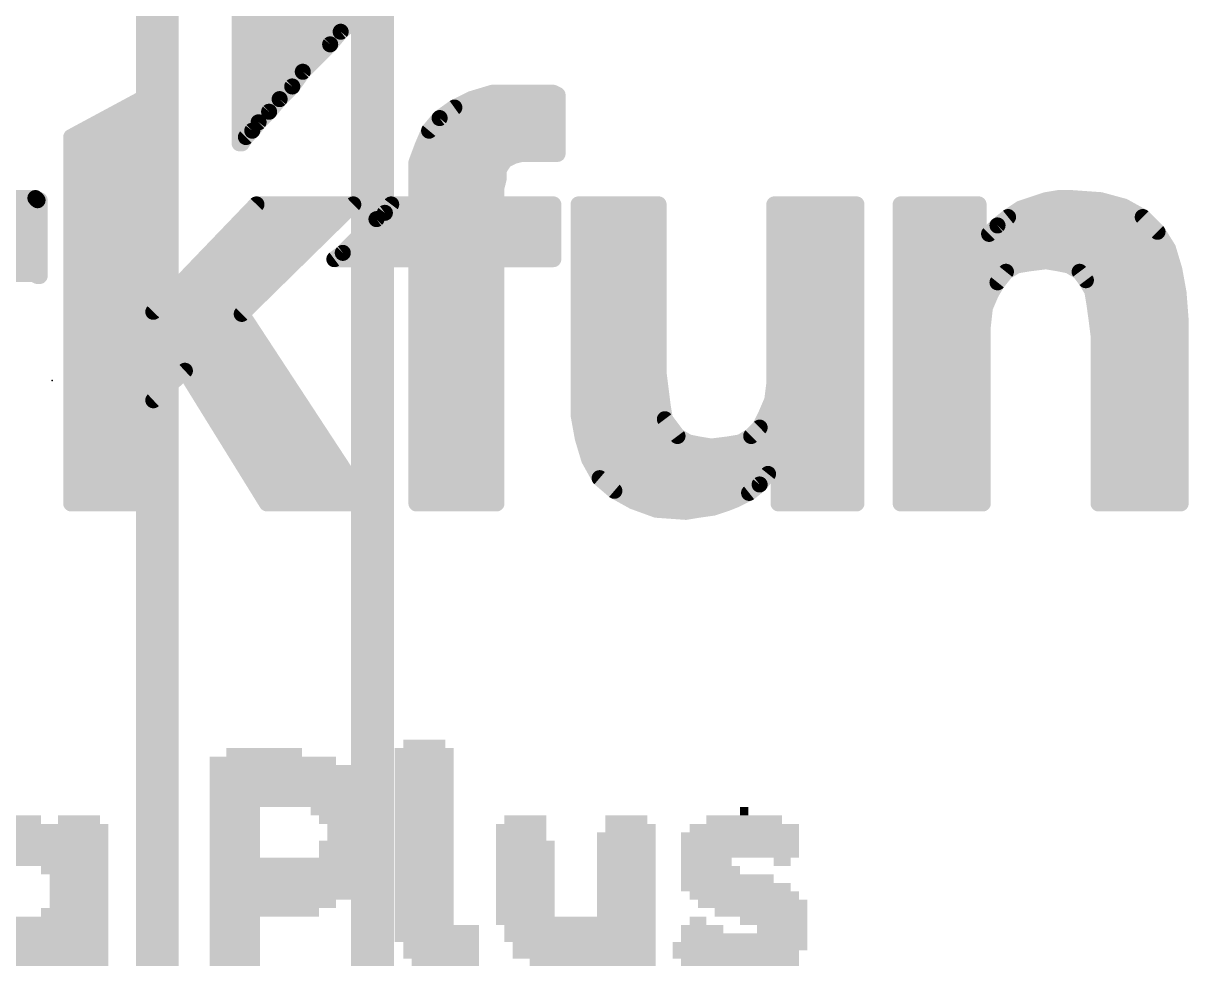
# Model space of a CAD drawing. Extents: x -33 to 53.6, y -13.2 to 65.9.
# Drawn here: x 11.29 to 16.83, y 8.05 to 12.49 of the extents above; entities that cross this region are included whole.
import ezdxf

# ---------------------------------------------------------------- set-up
doc = ezdxf.new("R2010")
doc.units = 0
for name, color, linetype in [('1', 12, 'CONTINUOUS'), ('21', 253, 'CONTINUOUS'), ('23', 53, 'CONTINUOUS')]:
    doc.layers.add(name, color=color, linetype=linetype)

# ---------------------------------------------------------------- blocks, each defined once
blk = doc.blocks.new('RECT')
blk.add_solid([(-0.5, -0.5), (0.5, -0.5), (-0.5, 0.5), (0.5, 0.5)])

msp = doc.modelspace()

# ---------------------------------------------------------------- linework, layer by layer
at = {"layer": '1', "const_width": 0.2032}
for points in [[(12.952, 16.015), (12.952, 5.102)], [(11.93, 5.08), (11.93, 15.993)]]:
    msp.add_lwpolyline(points, dxfattribs=at)
at = {"layer": '21', "const_width": 0.0762}
for points in [[(12.321, 13.201), (12.321, 11.921)], [(12.801, 12.451), (12.901, 12.531)], [(12.321, 12.4968), (12.8582, 12.4968)], [(12.321, 12.4206), (12.7757, 12.4206)], [(12.751, 12.391), (12.801, 12.451)], [(12.621, 12.261), (12.751, 12.391)], [(12.321, 12.3444), (12.7044, 12.3444)], [(12.321, 12.2682), (12.6282, 12.2682)], [(12.571, 12.191), (12.621, 12.261)], [(11.521, 11.951), (11.911, 12.161)], [(11.911, 12.161), (11.911, 11.121)], [(12.321, 12.192), (12.5717, 12.192)], [(12.511, 12.131), (12.571, 12.191)], [(13.421, 12.131), (13.521, 12.161)], [(13.521, 12.161), (13.811, 12.161)], [(13.811, 12.161), (13.831, 12.151)], [(13.831, 12.151), (13.831, 11.871)], [(11.8271, 12.1158), (11.911, 12.1158)], [(12.321, 12.1158), (12.4983, 12.1158)], [(12.461, 12.071), (12.511, 12.131)], [(13.271, 12.041), (13.341, 12.091)], [(13.341, 12.091), (13.421, 12.131)], [(13.3906, 12.1158), (13.831, 12.1158)], [(11.6855, 12.0396), (11.911, 12.0396)], [(12.321, 12.0396), (12.4296, 12.0396)], [(12.411, 12.021), (12.461, 12.071)], [(13.221, 11.981), (13.271, 12.041)], [(13.2698, 12.0396), (13.831, 12.0396)], [(12.351, 11.951), (12.381, 11.981)], [(12.381, 11.981), (12.411, 12.021)], [(13.191, 11.911), (13.221, 11.981)], [(11.521, 10.211), (11.521, 11.951)], [(11.544, 11.9634), (11.911, 11.9634)], [(12.321, 11.9634), (12.3634, 11.9634)], [(12.321, 11.921), (12.331, 11.921)], [(12.331, 11.921), (12.351, 11.951)], [(13.2135, 11.9634), (13.831, 11.9634)], [(11.521, 11.8872), (11.911, 11.8872)], [(13.161, 11.831), (13.191, 11.911)], [(13.1821, 11.8872), (13.831, 11.8872)], [(13.661, 11.871), (13.621, 11.861)], [(13.831, 11.871), (13.661, 11.871)], [(11.521, 11.811), (11.911, 11.811)], [(13.161, 11.631), (13.161, 11.831)], [(13.161, 11.811), (13.561, 11.811)], [(13.561, 11.811), (13.551, 11.791)], [(13.581, 11.841), (13.561, 11.811)], [(13.621, 11.861), (13.581, 11.841)], [(13.551, 11.791), (13.551, 11.751)], [(11.521, 11.7348), (11.911, 11.7348)], [(13.161, 11.7348), (13.547, 11.7348)], [(13.551, 11.751), (13.541, 11.711)], [(13.541, 11.711), (13.541, 11.631)], [(11.2026, 11.6586), (11.3534, 11.6586)], [(11.211, 11.661), (11.351, 11.661)], [(11.351, 11.661), (11.361, 11.651)], [(11.361, 11.651), (11.371, 11.651)], [(11.371, 11.651), (11.371, 11.291)], [(11.521, 11.6586), (11.911, 11.6586)], [(13.161, 11.6586), (13.541, 11.6586)], [(16.031, 11.611), (16.151, 11.651)], [(16.151, 11.651), (16.211, 11.661)], [(16.1966, 11.6586), (16.3046, 11.6586)], [(16.211, 11.661), (16.271, 11.661)], [(16.271, 11.661), (16.411, 11.651)], [(16.411, 11.651), (16.521, 11.621)], [(11.911, 11.121), (12.401, 11.631)], [(12.861, 11.631), (12.331, 11.111)], [(12.401, 11.631), (12.861, 11.631)], [(12.971, 11.561), (13.011, 11.591)], [(13.011, 11.591), (13.041, 11.631)], [(13.041, 11.631), (13.161, 11.631)], [(13.541, 11.631), (13.811, 11.631)], [(13.811, 11.631), (13.811, 11.371)], [(13.931, 10.631), (13.931, 11.631)], [(13.931, 11.631), (14.311, 11.631)], [(14.311, 11.631), (14.311, 10.831)], [(14.861, 10.781), (14.861, 11.631)], [(14.861, 11.631), (15.251, 11.631)], [(15.251, 11.631), (15.251, 10.211)], [(15.461, 11.631), (15.831, 11.631)], [(15.461, 10.211), (15.461, 11.631)], [(15.831, 11.631), (15.831, 11.431)], [(15.971, 11.571), (16.031, 11.611)], [(16.521, 11.621), (16.611, 11.571)], [(11.0135, 11.5824), (11.371, 11.5824)], [(11.521, 11.5824), (11.911, 11.5824)], [(12.3543, 11.5824), (12.8115, 11.5824)], [(12.811, 11.401), (12.971, 11.561)], [(12.9995, 11.5824), (13.811, 11.5824)], [(13.931, 11.5824), (14.311, 11.5824)], [(14.861, 11.5824), (15.251, 11.5824)], [(15.461, 11.5824), (15.831, 11.5824)], [(15.921, 11.531), (15.971, 11.571)], [(15.9881, 11.5824), (16.5905, 11.5824)], [(16.611, 11.571), (16.681, 11.501)], [(10.932, 11.5062), (11.371, 11.5062)], [(11.521, 11.5062), (11.911, 11.5062)], [(12.2811, 11.5062), (12.7338, 11.5062)], [(12.9162, 11.5062), (13.811, 11.5062)], [(13.931, 11.5062), (14.311, 11.5062)], [(14.861, 11.5062), (15.251, 11.5062)], [(15.461, 11.5062), (15.831, 11.5062)], [(15.841, 11.431), (15.881, 11.491)], [(15.881, 11.491), (15.921, 11.531)], [(15.8962, 11.5062), (16.6758, 11.5062)], [(16.681, 11.501), (16.731, 11.421)], [(10.8704, 11.43), (11.371, 11.43)], [(11.521, 11.43), (11.911, 11.43)], [(12.2079, 11.43), (12.6561, 11.43)], [(12.84, 11.43), (13.811, 11.43)], [(13.931, 11.43), (14.311, 11.43)], [(14.861, 11.43), (15.251, 11.43)], [(15.461, 11.43), (16.7254, 11.43)], [(15.831, 11.431), (15.841, 11.431)], [(16.731, 11.421), (16.761, 11.321)], [(12.771, 11.371), (12.811, 11.401)], [(13.161, 11.371), (12.771, 11.371)], [(13.161, 10.211), (13.161, 11.371)], [(13.811, 11.371), (13.541, 11.371)], [(13.541, 11.371), (13.541, 10.211)], [(10.461, 11.3538), (11.371, 11.3538)], [(11.521, 11.3538), (11.911, 11.3538)], [(12.1347, 11.3538), (12.5785, 11.3538)], [(13.161, 11.3538), (13.541, 11.3538)], [(13.931, 11.3538), (14.311, 11.3538)], [(14.861, 11.3538), (15.251, 11.3538)], [(15.461, 11.3538), (16.0934, 11.3538)], [(15.961, 11.311), (15.921, 11.261)], [(16.011, 11.341), (15.961, 11.311)], [(16.071, 11.351), (16.011, 11.341)], [(16.151, 11.361), (16.071, 11.351)], [(16.211, 11.351), (16.151, 11.361)], [(16.1942, 11.3538), (16.7512, 11.3538)], [(16.261, 11.341), (16.211, 11.351)], [(16.311, 11.311), (16.261, 11.341)], [(16.341, 11.271), (16.311, 11.311)], [(16.761, 11.321), (16.781, 11.211)], [(11.341, 11.301), (11.231, 11.301)], [(11.361, 11.291), (11.341, 11.301)], [(11.371, 11.291), (11.361, 11.291)], [(11.521, 11.2776), (11.911, 11.2776)], [(12.0615, 11.2776), (12.5008, 11.2776)], [(13.161, 11.2776), (13.541, 11.2776)], [(13.931, 11.2776), (14.311, 11.2776)], [(14.861, 11.2776), (15.251, 11.2776)], [(15.461, 11.2776), (15.9343, 11.2776)], [(15.921, 11.261), (15.891, 11.211)], [(16.3361, 11.2776), (16.7689, 11.2776)], [(16.371, 11.221), (16.341, 11.271)], [(11.521, 11.2014), (11.911, 11.2014)], [(11.9882, 11.2014), (12.4231, 11.2014)], [(13.161, 11.2014), (13.541, 11.2014)], [(13.931, 11.2014), (14.311, 11.2014)], [(14.861, 11.2014), (15.251, 11.2014)], [(15.461, 11.2014), (15.8869, 11.2014)], [(15.891, 11.211), (15.861, 11.141)], [(16.381, 11.161), (16.371, 11.221)], [(16.3743, 11.2014), (16.7817, 11.2014)], [(16.781, 11.211), (16.791, 11.081)], [(16.391, 11.091), (16.381, 11.161)], [(11.521, 11.1252), (11.911, 11.1252)], [(11.915, 11.1252), (12.3455, 11.1252)], [(12.331, 11.111), (12.921, 10.211)], [(13.161, 11.1252), (13.541, 11.1252)], [(13.931, 11.1252), (14.311, 11.1252)], [(14.861, 11.1252), (15.251, 11.1252)], [(15.461, 11.1252), (15.8592, 11.1252)], [(15.861, 11.141), (15.851, 11.051)], [(16.3861, 11.1252), (16.7876, 11.1252)], [(16.401, 11.011), (16.391, 11.091)], [(11.521, 11.049), (12.3716, 11.049)], [(13.161, 11.049), (13.541, 11.049)], [(13.931, 11.049), (14.311, 11.049)], [(14.861, 11.049), (15.251, 11.049)], [(15.461, 11.049), (15.851, 11.049)], [(15.851, 11.051), (15.851, 10.211)], [(16.3963, 11.049), (16.791, 11.049)], [(16.791, 11.081), (16.791, 10.211)], [(16.401, 10.211), (16.401, 11.011)], [(11.521, 10.9728), (12.4216, 10.9728)], [(13.161, 10.9728), (13.541, 10.9728)], [(13.931, 10.9728), (14.311, 10.9728)], [(14.861, 10.9728), (15.251, 10.9728)], [(15.461, 10.9728), (15.851, 10.9728)], [(16.401, 10.9728), (16.791, 10.9728)], [(11.521, 10.8966), (12.4716, 10.8966)], [(13.161, 10.8966), (13.541, 10.8966)], [(13.931, 10.8966), (14.311, 10.8966)], [(14.861, 10.8966), (15.251, 10.8966)], [(15.461, 10.8966), (15.851, 10.8966)], [(16.401, 10.8966), (16.791, 10.8966)], [(11.521, 10.8204), (12.0389, 10.8204)], [(12.061, 10.841), (11.911, 10.701)], [(12.451, 10.211), (12.061, 10.841)], [(12.0738, 10.8204), (12.5215, 10.8204)], [(13.161, 10.8204), (13.541, 10.8204)], [(13.931, 10.8204), (14.3123, 10.8204)], [(14.311, 10.831), (14.331, 10.671)], [(14.861, 10.8204), (15.251, 10.8204)], [(15.461, 10.8204), (15.851, 10.8204)], [(16.401, 10.8204), (16.791, 10.8204)], [(14.851, 10.701), (14.861, 10.781)], [(11.521, 10.7442), (11.9573, 10.7442)], [(12.1209, 10.7442), (12.5715, 10.7442)], [(13.161, 10.7442), (13.541, 10.7442)], [(13.931, 10.7442), (14.3219, 10.7442)], [(14.8564, 10.7442), (15.251, 10.7442)], [(15.461, 10.7442), (15.851, 10.7442)], [(16.401, 10.7442), (16.791, 10.7442)], [(11.521, 10.668), (11.911, 10.668)], [(11.911, 10.701), (11.911, 10.211)], [(12.1681, 10.668), (12.6214, 10.668)], [(13.161, 10.668), (13.541, 10.668)], [(13.931, 10.668), (14.3315, 10.668)], [(14.331, 10.671), (14.341, 10.611)], [(14.821, 10.631), (14.851, 10.701)], [(14.8369, 10.668), (15.251, 10.668)], [(15.461, 10.668), (15.851, 10.668)], [(16.401, 10.668), (16.791, 10.668)], [(11.521, 10.5918), (11.911, 10.5918)], [(12.2153, 10.5918), (12.6714, 10.5918)], [(13.161, 10.5918), (13.541, 10.5918)], [(13.951, 10.521), (13.931, 10.631)], [(13.9381, 10.5918), (14.3554, 10.5918)], [(14.341, 10.611), (14.401, 10.531)], [(14.791, 10.571), (14.821, 10.631)], [(14.8014, 10.5918), (15.251, 10.5918)], [(15.461, 10.5918), (15.851, 10.5918)], [(16.401, 10.5918), (16.791, 10.5918)], [(14.751, 10.531), (14.791, 10.571)], [(11.521, 10.5156), (11.911, 10.5156)], [(12.2624, 10.5156), (12.7213, 10.5156)], [(13.161, 10.5156), (13.541, 10.5156)], [(13.981, 10.421), (13.951, 10.521)], [(13.9526, 10.5156), (14.4267, 10.5156)], [(14.401, 10.531), (14.451, 10.501)], [(14.451, 10.501), (14.501, 10.491)], [(14.501, 10.491), (14.561, 10.481)], [(14.561, 10.481), (14.641, 10.491)], [(14.641, 10.491), (14.701, 10.501)], [(14.701, 10.501), (14.751, 10.531)], [(14.7253, 10.5156), (15.251, 10.5156)], [(15.461, 10.5156), (15.851, 10.5156)], [(16.401, 10.5156), (16.791, 10.5156)], [(11.521, 10.4394), (11.911, 10.4394)], [(12.3096, 10.4394), (12.7713, 10.4394)], [(13.161, 10.4394), (13.541, 10.4394)], [(13.9755, 10.4394), (15.251, 10.4394)], [(15.461, 10.4394), (15.851, 10.4394)], [(16.401, 10.4394), (16.791, 10.4394)], [(14.031, 10.331), (13.981, 10.421)], [(14.871, 10.411), (14.831, 10.351)], [(14.881, 10.411), (14.871, 10.411)], [(14.881, 10.211), (14.881, 10.411)], [(11.521, 10.3632), (11.911, 10.3632)], [(12.3568, 10.3632), (12.8212, 10.3632)], [(13.161, 10.3632), (13.541, 10.3632)], [(14.0131, 10.3632), (14.8391, 10.3632)], [(14.101, 10.271), (14.031, 10.331)], [(14.831, 10.351), (14.791, 10.301)], [(14.881, 10.3632), (15.251, 10.3632)], [(15.461, 10.3632), (15.851, 10.3632)], [(16.401, 10.3632), (16.791, 10.3632)], [(11.521, 10.287), (11.911, 10.287)], [(12.404, 10.287), (12.8712, 10.287)], [(13.161, 10.287), (13.541, 10.287)], [(14.0823, 10.287), (14.7735, 10.287)], [(14.191, 10.221), (14.101, 10.271)], [(14.741, 10.261), (14.681, 10.231)], [(14.791, 10.301), (14.741, 10.261)], [(14.881, 10.287), (15.251, 10.287)], [(15.461, 10.287), (15.851, 10.287)], [(16.401, 10.287), (16.791, 10.287)], [(11.911, 10.211), (11.521, 10.211)], [(12.921, 10.211), (12.451, 10.211)], [(13.541, 10.211), (13.161, 10.211)], [(14.301, 10.181), (14.191, 10.221)], [(14.2191, 10.2108), (14.6304, 10.2108)], [(14.631, 10.211), (14.571, 10.191)], [(14.681, 10.231), (14.631, 10.211)], [(15.251, 10.211), (14.881, 10.211)], [(15.851, 10.211), (15.461, 10.211)], [(16.791, 10.211), (16.401, 10.211)], [(14.441, 10.171), (14.301, 10.181)], [(14.501, 10.181), (14.441, 10.171)], [(14.571, 10.191), (14.501, 10.181)]]:
    msp.add_lwpolyline(points, dxfattribs=at)
at = {"layer": '21', "const_width": 0.0381}
for points in [[(12.321, 12.5159, 1), (12.321, 12.4778)], [(12.8582, 12.4778, 1), (12.8582, 12.5159)], [(12.321, 12.4397, 1), (12.321, 12.4016)], [(12.7757, 12.4016, 1), (12.7757, 12.4397)], [(12.7891, 12.4659, 1), (12.8129, 12.4361)], [(12.8156, 12.4388, 1), (12.7864, 12.4632)], [(12.7364, 12.4032, 1), (12.7656, 12.3788)], [(12.7645, 12.3775, 1), (12.7375, 12.4045)], [(12.321, 12.3635, 1), (12.321, 12.3254)], [(12.7044, 12.3254, 1), (12.7044, 12.3635)], [(12.321, 12.2873, 1), (12.321, 12.2492)], [(12.6075, 12.2745, 1), (12.6345, 12.2475)], [(12.6365, 12.2499, 1), (12.6055, 12.2721)], [(12.6282, 12.2492, 1), (12.6282, 12.2873)], [(11.9301, 12.161, 1), (11.892, 12.161)], [(11.92, 12.1442, 1), (11.902, 12.1778)], [(12.321, 12.2111, 1), (12.321, 12.173)], [(12.5555, 12.2021, 1), (12.5865, 12.1799)], [(12.5845, 12.1775, 1), (12.5575, 12.2045)], [(12.5717, 12.173, 1), (12.5717, 12.2111)], [(13.521, 12.1801, 1), (13.521, 12.142)], [(13.5265, 12.1428, 1), (13.5155, 12.1792)], [(13.8195, 12.178, 1), (13.8025, 12.144)], [(13.811, 12.142, 1), (13.811, 12.1801)], [(13.8501, 12.151, 1), (13.812, 12.151)], [(13.8225, 12.134, 1), (13.8395, 12.168)], [(11.8271, 12.1349, 1), (11.8271, 12.0968)], [(11.911, 12.0968, 1), (11.911, 12.1349)], [(12.321, 12.1349, 1), (12.321, 12.0968)], [(12.4975, 12.1445, 1), (12.5245, 12.1175)], [(12.5256, 12.1188, 1), (12.4964, 12.1432)], [(12.4983, 12.0968, 1), (12.4983, 12.1349)], [(13.3325, 12.108, 1), (13.3495, 12.074)], [(13.3521, 12.0755, 1), (13.3299, 12.1065)], [(13.3906, 12.1349, 1), (13.3906, 12.0968)], [(13.4155, 12.1492, 1), (13.4265, 12.1128)], [(13.4295, 12.114, 1), (13.4125, 12.148)], [(13.831, 12.0968, 1), (13.831, 12.1349)], [(11.6855, 12.0587, 1), (11.6855, 12.0206)], [(11.911, 12.0206, 1), (11.911, 12.0587)], [(12.321, 12.0587, 1), (12.321, 12.0206)], [(12.4296, 12.0206, 1), (12.4296, 12.0587)], [(12.4464, 12.0832, 1), (12.4756, 12.0588)], [(12.4745, 12.0575, 1), (12.4475, 12.0845)], [(13.2698, 12.0587, 1), (13.2698, 12.0206)], [(13.2599, 12.0565, 1), (13.2821, 12.0255)], [(13.2856, 12.0288, 1), (13.2564, 12.0532)], [(13.831, 12.0206, 1), (13.831, 12.0587)], [(12.3945, 11.9675, 1), (12.3675, 11.9945)], [(12.3975, 12.0345, 1), (12.4245, 12.0075)], [(12.4262, 12.0096, 1), (12.3958, 12.0324)], [(13.2385, 11.9735, 1), (13.2035, 11.9885)], [(11.512, 11.9678, 1), (11.53, 11.9342)], [(11.5401, 11.951, 1), (11.502, 11.951)], [(11.544, 11.9825, 1), (11.544, 11.9444)], [(11.911, 11.9444, 1), (11.911, 11.9825)], [(12.321, 11.9825, 1), (12.321, 11.9444)], [(12.321, 11.9401, 1), (12.321, 11.902)], [(12.331, 11.902, 1), (12.331, 11.9401)], [(12.3375, 11.9645, 1), (12.3645, 11.9375)], [(12.3669, 11.9404, 1), (12.3351, 11.9616)], [(12.3658, 11.9924, 1), (12.3962, 11.9696)], [(12.3634, 11.9444, 1), (12.3634, 11.9825)], [(13.2135, 11.9825, 1), (13.2135, 11.9444)], [(13.2064, 11.9932, 1), (13.2356, 11.9688)], [(13.831, 11.9444, 1), (13.831, 11.9825)], [(11.521, 11.9063, 1), (11.521, 11.8681)], [(11.911, 11.8681, 1), (11.911, 11.9063)], [(12.3019, 11.921, 1), (12.34, 11.921)], [(12.3151, 11.9316, 1), (12.3469, 11.9104)], [(13.1821, 11.9063, 1), (13.1821, 11.8681)], [(13.1735, 11.9185, 1), (13.2085, 11.9035)], [(13.2088, 11.9043, 1), (13.1732, 11.9177)], [(13.661, 11.8901, 1), (13.661, 11.852)], [(13.6656, 11.8525, 1), (13.6564, 11.8895)], [(13.831, 11.8681, 1), (13.831, 11.9063)], [(13.831, 11.852, 1), (13.831, 11.8901)], [(11.521, 11.83, 1), (11.521, 11.7919)], [(11.911, 11.7919, 1), (11.911, 11.83)], [(13.1801, 11.831, 1), (13.142, 11.831)], [(13.1432, 11.8377, 1), (13.1788, 11.8243)], [(13.161, 11.83, 1), (13.161, 11.7919)], [(13.578, 11.8025, 1), (13.544, 11.8195)], [(13.561, 11.7919, 1), (13.561, 11.83)], [(13.5725, 11.858, 1), (13.5895, 11.824)], [(13.5969, 11.8304, 1), (13.5651, 11.8516)], [(13.6164, 11.8795, 1), (13.6256, 11.8425)], [(13.6295, 11.844, 1), (13.6125, 11.878)], [(13.812, 11.871, 1), (13.8501, 11.871)], [(13.534, 11.7995, 1), (13.568, 11.7825)], [(13.5701, 11.791, 1), (13.532, 11.791)], [(13.5451, 11.8216, 1), (13.5769, 11.8004)], [(11.521, 11.7538, 1), (11.521, 11.7157)], [(11.911, 11.7157, 1), (11.911, 11.7538)], [(13.161, 11.7538, 1), (13.161, 11.7157)], [(13.5601, 11.711, 1), (13.522, 11.711)], [(13.532, 11.751, 1), (13.5701, 11.751)], [(13.5695, 11.7464, 1), (13.5325, 11.7556)], [(13.547, 11.7157, 1), (13.547, 11.7538)], [(11.3645, 11.6745, 1), (11.3375, 11.6475)], [(11.361, 11.67, 1), (11.361, 11.6319)], [(11.3475, 11.6375, 1), (11.3745, 11.6645)], [(11.351, 11.642, 1), (11.351, 11.6801)], [(11.3901, 11.651, 1), (11.352, 11.651)], [(11.3534, 11.6395, 1), (11.3534, 11.6776)], [(11.371, 11.6319, 1), (11.371, 11.67)], [(11.521, 11.6776, 1), (11.521, 11.6395)], [(11.911, 11.6395, 1), (11.911, 11.6776)], [(13.161, 11.6776, 1), (13.161, 11.6395)], [(13.5225, 11.7156, 1), (13.5595, 11.7064)], [(13.541, 11.6395, 1), (13.541, 11.6776)], [(16.1479, 11.6698, 1), (16.1541, 11.6322)], [(16.157, 11.6329, 1), (16.145, 11.6691)], [(16.1966, 11.6776, 1), (16.1966, 11.6395)], [(16.211, 11.6801, 1), (16.211, 11.642)], [(16.2141, 11.6422, 1), (16.2079, 11.6798)], [(16.2724, 11.68, 1), (16.2696, 11.642)], [(16.271, 11.642, 1), (16.271, 11.6801)], [(16.3046, 11.6395, 1), (16.3046, 11.6776)], [(16.416, 11.6694, 1), (16.406, 11.6326)], [(16.4096, 11.632, 1), (16.4124, 11.67)], [(12.401, 11.6501, 1), (12.401, 11.612)], [(12.4147, 11.6178, 1), (12.3873, 11.6442)], [(12.8743, 11.6174, 1), (12.8477, 11.6446)], [(12.861, 11.612, 1), (12.861, 11.6501)], [(13.0224, 11.5758, 1), (12.9996, 11.6062)], [(13.041, 11.6501, 1), (13.041, 11.612)], [(13.0562, 11.6196, 1), (13.0258, 11.6424)], [(13.142, 11.631, 1), (13.1801, 11.631)], [(13.161, 11.612, 1), (13.161, 11.6501)], [(13.541, 11.6501, 1), (13.541, 11.612)], [(13.522, 11.631, 1), (13.5601, 11.631)], [(13.83, 11.631, 1), (13.7919, 11.631)], [(13.811, 11.612, 1), (13.811, 11.6501)], [(13.931, 11.6501, 1), (13.931, 11.612)], [(13.9501, 11.631, 1), (13.912, 11.631)], [(14.33, 11.631, 1), (14.2919, 11.631)], [(14.311, 11.612, 1), (14.311, 11.6501)], [(14.861, 11.6501, 1), (14.861, 11.612)], [(14.8801, 11.631, 1), (14.842, 11.631)], [(15.2701, 11.631, 1), (15.232, 11.631)], [(15.251, 11.612, 1), (15.251, 11.6501)], [(15.461, 11.6501, 1), (15.461, 11.612)], [(15.4801, 11.631, 1), (15.442, 11.631)], [(15.8501, 11.631, 1), (15.812, 11.631)], [(15.831, 11.612, 1), (15.831, 11.6501)], [(16.025, 11.6291, 1), (16.037, 11.5929)], [(16.0416, 11.5951, 1), (16.0204, 11.6269)], [(16.5303, 11.6377, 1), (16.5117, 11.6043)], [(16.516, 11.6026, 1), (16.526, 11.6394)], [(11.371, 11.5633, 1), (11.371, 11.6014)], [(11.521, 11.6014, 1), (11.521, 11.5633)], [(11.911, 11.5633, 1), (11.911, 11.6014)], [(12.3543, 11.6014, 1), (12.3543, 11.5633)], [(12.8115, 11.5633, 1), (12.8115, 11.6014)], [(12.9596, 11.5762, 1), (12.9824, 11.5458)], [(12.9845, 11.5475, 1), (12.9575, 11.5745)], [(12.9995, 11.6014, 1), (12.9995, 11.5633)], [(12.9958, 11.6024, 1), (13.0262, 11.5796)], [(13.811, 11.5633, 1), (13.811, 11.6014)], [(13.931, 11.6014, 1), (13.931, 11.5633)], [(14.311, 11.5633, 1), (14.311, 11.6014)], [(14.861, 11.6014, 1), (14.861, 11.5633)], [(15.251, 11.5633, 1), (15.251, 11.6014)], [(15.461, 11.6014, 1), (15.461, 11.5633)], [(15.831, 11.5633, 1), (15.831, 11.6014)], [(15.9604, 11.5869, 1), (15.9816, 11.5551)], [(15.9829, 11.5561, 1), (15.9591, 11.5859)], [(15.9881, 11.6014, 1), (15.9881, 11.5633)], [(16.5905, 11.5633, 1), (16.5905, 11.6014)], [(16.6245, 11.5845, 1), (16.5975, 11.5575)], [(16.6017, 11.5543, 1), (16.6203, 11.5877)], [(11.371, 11.4871, 1), (11.371, 11.5252)], [(11.521, 11.5252, 1), (11.521, 11.4871)], [(11.911, 11.4871, 1), (11.911, 11.5252)], [(12.2811, 11.5252, 1), (12.2811, 11.4871)], [(12.7338, 11.4871, 1), (12.7338, 11.5252)], [(12.9162, 11.5252, 1), (12.9162, 11.4871)], [(13.811, 11.4871, 1), (13.811, 11.5252)], [(13.931, 11.5252, 1), (13.931, 11.4871)], [(14.311, 11.4871, 1), (14.311, 11.5252)], [(14.861, 11.5252, 1), (14.861, 11.4871)], [(15.251, 11.4871, 1), (15.251, 11.5252)], [(15.461, 11.5252, 1), (15.461, 11.4871)], [(15.831, 11.4871, 1), (15.831, 11.5252)], [(15.8675, 11.5045, 1), (15.8945, 11.4775)], [(15.8969, 11.4804, 1), (15.8651, 11.5016)], [(15.8962, 11.5252, 1), (15.8962, 11.4871)], [(15.9091, 11.5459, 1), (15.9329, 11.5161)], [(15.9345, 11.5175, 1), (15.9075, 11.5445)], [(16.6972, 11.5111, 1), (16.6648, 11.4909)], [(16.6675, 11.4875, 1), (16.6945, 11.5145)], [(16.6758, 11.4871, 1), (16.6758, 11.5252)], [(11.371, 11.4109, 1), (11.371, 11.449)], [(11.521, 11.449, 1), (11.521, 11.4109)], [(11.911, 11.4109, 1), (11.911, 11.449)], [(12.2079, 11.449, 1), (12.2079, 11.4109)], [(12.6561, 11.4109, 1), (12.6561, 11.449)], [(12.84, 11.449, 1), (12.84, 11.4109)], [(13.811, 11.4109, 1), (13.811, 11.449)], [(13.931, 11.449, 1), (13.931, 11.4109)], [(14.311, 11.4109, 1), (14.311, 11.449)], [(14.861, 11.449, 1), (14.861, 11.4109)], [(15.251, 11.4109, 1), (15.251, 11.449)], [(15.461, 11.449, 1), (15.461, 11.4109)], [(15.831, 11.4501, 1), (15.831, 11.412)], [(15.8251, 11.4416, 1), (15.8569, 11.4204)], [(15.841, 11.412, 1), (15.841, 11.4501)], [(16.7492, 11.4265, 1), (16.7128, 11.4155)], [(16.7254, 11.4109, 1), (16.7254, 11.449)], [(12.771, 11.3901, 1), (12.771, 11.352)], [(12.7596, 11.3862, 1), (12.7824, 11.3558)], [(12.7975, 11.4145, 1), (12.8245, 11.3875)], [(12.8224, 11.3858, 1), (12.7996, 11.4162)], [(13.1801, 11.371, 1), (13.142, 11.371)], [(13.161, 11.352, 1), (13.161, 11.3901)], [(13.541, 11.3901, 1), (13.541, 11.352)], [(13.5601, 11.371, 1), (13.522, 11.371)], [(13.811, 11.352, 1), (13.811, 11.3901)], [(15.812, 11.431, 1), (15.8501, 11.431)], [(16.7148, 11.4109, 1), (16.7472, 11.4311)], [(11.371, 11.3347, 1), (11.371, 11.3728)], [(11.521, 11.3728, 1), (11.521, 11.3347)], [(11.911, 11.3347, 1), (11.911, 11.3728)], [(12.1347, 11.3728, 1), (12.1347, 11.3347)], [(12.5785, 11.3347, 1), (12.5785, 11.3728)], [(13.161, 11.3728, 1), (13.161, 11.3347)], [(13.541, 11.3347, 1), (13.541, 11.3728)], [(13.7919, 11.371, 1), (13.83, 11.371)], [(13.931, 11.3728, 1), (13.931, 11.3347)], [(14.311, 11.3347, 1), (14.311, 11.3728)], [(14.861, 11.3728, 1), (14.861, 11.3347)], [(15.251, 11.3347, 1), (15.251, 11.3728)], [(15.461, 11.3728, 1), (15.461, 11.3347)], [(15.9759, 11.2991, 1), (15.9461, 11.3229)], [(16.0079, 11.3598, 1), (16.0141, 11.3222)], [(16.0208, 11.3247, 1), (16.0012, 11.3573)], [(16.0686, 11.3699, 1), (16.0734, 11.3321)], [(16.0741, 11.3322, 1), (16.0679, 11.3698)], [(16.0934, 11.3347, 1), (16.0934, 11.3728)], [(16.1541, 11.3798, 1), (16.1479, 11.3422)], [(16.1534, 11.3421, 1), (16.1486, 11.3799)], [(16.1942, 11.3728, 1), (16.1942, 11.3347)], [(16.2147, 11.3697, 1), (16.2073, 11.3323)], [(16.2079, 11.3322, 1), (16.2141, 11.3698)], [(16.2708, 11.3573, 1), (16.2512, 11.3247)], [(16.2573, 11.3223, 1), (16.2647, 11.3597)], [(16.3262, 11.3224, 1), (16.2958, 11.2996)], [(16.7797, 11.3244, 1), (16.7423, 11.3176)], [(16.7512, 11.3347, 1), (16.7512, 11.3728)], [(11.3495, 11.318, 1), (11.3325, 11.284)], [(11.341, 11.282, 1), (11.341, 11.3201)], [(11.361, 11.3101, 1), (11.361, 11.272)], [(11.352, 11.291, 1), (11.3901, 11.291)], [(11.3525, 11.274, 1), (11.3695, 11.308)], [(11.371, 11.272, 1), (11.371, 11.3101)], [(11.521, 11.2967, 1), (11.521, 11.2586)], [(11.911, 11.2586, 1), (11.911, 11.2967)], [(12.0615, 11.2967, 1), (12.0615, 11.2586)], [(12.5008, 11.2586, 1), (12.5008, 11.2967)], [(13.161, 11.2967, 1), (13.161, 11.2586)], [(13.541, 11.2586, 1), (13.541, 11.2967)], [(13.931, 11.2967, 1), (13.931, 11.2586)], [(14.311, 11.2586, 1), (14.311, 11.2967)], [(14.861, 11.2967, 1), (14.861, 11.2586)], [(15.251, 11.2586, 1), (15.251, 11.2967)], [(15.461, 11.2967, 1), (15.461, 11.2586)], [(15.9373, 11.2512, 1), (15.9047, 11.2708)], [(15.9343, 11.2586, 1), (15.9343, 11.2967)], [(15.9512, 11.3273, 1), (15.9708, 11.2947)], [(16.3012, 11.2947, 1), (16.3208, 11.3273)], [(16.3361, 11.2967, 1), (16.3361, 11.2586)], [(16.3573, 11.2808, 1), (16.3247, 11.2612)], [(16.3258, 11.2596, 1), (16.3562, 11.2824)], [(16.7428, 11.3155, 1), (16.7792, 11.3265)], [(16.7689, 11.2586, 1), (16.7689, 11.2967)], [(11.521, 11.2205, 1), (11.521, 11.1824)], [(11.911, 11.1824, 1), (11.911, 11.2205)], [(11.9882, 11.2205, 1), (11.9882, 11.1824)], [(12.4231, 11.1824, 1), (12.4231, 11.2205)], [(13.161, 11.2205, 1), (13.161, 11.1824)], [(13.541, 11.1824, 1), (13.541, 11.2205)], [(13.931, 11.2205, 1), (13.931, 11.1824)], [(14.311, 11.1824, 1), (14.311, 11.2205)], [(14.861, 11.2205, 1), (14.861, 11.1824)], [(15.251, 11.1824, 1), (15.251, 11.2205)], [(15.461, 11.2205, 1), (15.461, 11.1824)], [(15.8747, 11.2208, 1), (15.9073, 11.2012)], [(15.9085, 11.2035, 1), (15.8735, 11.2185)], [(15.8869, 11.1824, 1), (15.8869, 11.2205)], [(15.9061, 11.2729, 1), (15.9359, 11.2491)], [(16.3898, 11.2241, 1), (16.3522, 11.2179)], [(16.3547, 11.2112, 1), (16.3873, 11.2308)], [(16.3743, 11.2205, 1), (16.3743, 11.1824)], [(16.8, 11.2125, 1), (16.762, 11.2095)], [(16.7817, 11.1824, 1), (16.7817, 11.2205)], [(16.3999, 11.1637, 1), (16.3621, 11.1583)], [(16.3622, 11.1579, 1), (16.3998, 11.1641)], [(16.7623, 11.2076, 1), (16.7997, 11.2144)], [(11.521, 11.1443, 1), (11.521, 11.1062)], [(11.8973, 11.1342, 1), (11.9247, 11.1078)], [(11.892, 11.121, 1), (11.9301, 11.121)], [(11.915, 11.1443, 1), (11.915, 11.1062)], [(11.911, 11.1062, 1), (11.911, 11.1443)], [(12.3177, 11.1246, 1), (12.3443, 11.0974)], [(12.3469, 11.1214, 1), (12.3151, 11.1006)], [(12.3455, 11.1062, 1), (12.3455, 11.1443)], [(13.161, 11.1443, 1), (13.161, 11.1062)], [(13.541, 11.1062, 1), (13.541, 11.1443)], [(13.931, 11.1443, 1), (13.931, 11.1062)], [(14.311, 11.1062, 1), (14.311, 11.1443)], [(14.861, 11.1443, 1), (14.861, 11.1062)], [(15.251, 11.1062, 1), (15.251, 11.1443)], [(15.461, 11.1443, 1), (15.461, 11.1062)], [(15.8435, 11.1485, 1), (15.8785, 11.1335)], [(15.8799, 11.1389, 1), (15.8421, 11.1431)], [(15.8592, 11.1062, 1), (15.8592, 11.1443)], [(16.3861, 11.1443, 1), (16.3861, 11.1062)], [(16.4099, 11.0934, 1), (16.3721, 11.0886)], [(16.7876, 11.1062, 1), (16.7876, 11.1443)], [(11.521, 11.0681, 1), (11.521, 11.03)], [(12.3716, 11.03, 1), (12.3716, 11.0681)], [(13.161, 11.0681, 1), (13.161, 11.03)], [(13.541, 11.03, 1), (13.541, 11.0681)], [(13.931, 11.0681, 1), (13.931, 11.03)], [(14.311, 11.03, 1), (14.311, 11.0681)], [(14.861, 11.0681, 1), (14.861, 11.03)], [(15.251, 11.03, 1), (15.251, 11.0681)], [(15.461, 11.0681, 1), (15.461, 11.03)], [(15.8321, 11.0531, 1), (15.8699, 11.0489)], [(15.8701, 11.051, 1), (15.832, 11.051)], [(15.851, 11.03, 1), (15.851, 11.0681)], [(16.3721, 11.0883, 1), (16.4099, 11.0937)], [(16.3963, 11.0681, 1), (16.3963, 11.03)], [(16.8101, 11.081, 1), (16.772, 11.081)], [(16.772, 11.0795, 1), (16.81, 11.0825)], [(16.791, 11.03, 1), (16.791, 11.0681)], [(16.42, 11.011, 1), (16.3819, 11.011)], [(16.3821, 11.0086, 1), (16.4199, 11.0134)], [(11.521, 10.9919, 1), (11.521, 10.9538)], [(12.4216, 10.9538, 1), (12.4216, 10.9919)], [(13.161, 10.9919, 1), (13.161, 10.9538)], [(13.541, 10.9538, 1), (13.541, 10.9919)], [(13.931, 10.9919, 1), (13.931, 10.9538)], [(14.311, 10.9538, 1), (14.311, 10.9919)], [(14.861, 10.9919, 1), (14.861, 10.9538)], [(15.251, 10.9538, 1), (15.251, 10.9919)], [(15.461, 10.9919, 1), (15.461, 10.9538)], [(15.851, 10.9538, 1), (15.851, 10.9919)], [(16.401, 10.9919, 1), (16.401, 10.9538)], [(16.791, 10.9538, 1), (16.791, 10.9919)], [(11.521, 10.9157, 1), (11.521, 10.8776)], [(12.4716, 10.8776, 1), (12.4716, 10.9157)], [(13.161, 10.9157, 1), (13.161, 10.8776)], [(13.541, 10.8776, 1), (13.541, 10.9157)], [(13.931, 10.9157, 1), (13.931, 10.8776)], [(14.311, 10.8776, 1), (14.311, 10.9157)], [(14.861, 10.9157, 1), (14.861, 10.8776)], [(15.251, 10.8776, 1), (15.251, 10.9157)], [(15.461, 10.9157, 1), (15.461, 10.8776)], [(15.851, 10.8776, 1), (15.851, 10.9157)], [(16.401, 10.9157, 1), (16.401, 10.8776)], [(16.791, 10.8776, 1), (16.791, 10.9157)], [(11.521, 10.8395, 1), (11.521, 10.8014)], [(12.0389, 10.8014, 1), (12.0389, 10.8395)], [(12.0772, 10.851, 1), (12.0448, 10.831)], [(12.074, 10.8271, 1), (12.048, 10.8549)], [(12.0738, 10.8395, 1), (12.0738, 10.8014)], [(12.5215, 10.8014, 1), (12.5215, 10.8395)], [(13.161, 10.8395, 1), (13.161, 10.8014)], [(13.541, 10.8014, 1), (13.541, 10.8395)], [(13.931, 10.8395, 1), (13.931, 10.8014)], [(14.3299, 10.8334, 1), (14.2921, 10.8286)], [(14.2919, 10.831, 1), (14.33, 10.831)], [(14.3123, 10.8014, 1), (14.3123, 10.8395)], [(14.861, 10.8395, 1), (14.861, 10.8014)], [(15.251, 10.8014, 1), (15.251, 10.8395)], [(15.461, 10.8395, 1), (15.461, 10.8014)], [(15.851, 10.8014, 1), (15.851, 10.8395)], [(16.401, 10.8395, 1), (16.401, 10.8014)], [(16.791, 10.8014, 1), (16.791, 10.8395)], [(14.842, 10.781, 1), (14.8801, 10.781)], [(14.8799, 10.7786, 1), (14.8421, 10.7834)], [(11.521, 10.7633, 1), (11.521, 10.7252)], [(11.9573, 10.7252, 1), (11.9573, 10.7633)], [(12.1209, 10.7633, 1), (12.1209, 10.7252)], [(12.5715, 10.7252, 1), (12.5715, 10.7633)], [(13.161, 10.7633, 1), (13.161, 10.7252)], [(13.541, 10.7252, 1), (13.541, 10.7633)], [(13.931, 10.7633, 1), (13.931, 10.7252)], [(14.3219, 10.7252, 1), (14.3219, 10.7633)], [(14.8564, 10.7633, 1), (14.8564, 10.7252)], [(15.251, 10.7252, 1), (15.251, 10.7633)], [(15.461, 10.7633, 1), (15.461, 10.7252)], [(15.851, 10.7252, 1), (15.851, 10.7633)], [(16.401, 10.7633, 1), (16.401, 10.7252)], [(16.791, 10.7252, 1), (16.791, 10.7633)], [(11.521, 10.6871, 1), (11.521, 10.649)], [(11.9301, 10.701, 1), (11.892, 10.701)], [(11.898, 10.7149, 1), (11.924, 10.6871)], [(11.911, 10.649, 1), (11.911, 10.6871)], [(12.1681, 10.6871, 1), (12.1681, 10.649)], [(12.6214, 10.649, 1), (12.6214, 10.6871)], [(13.161, 10.6871, 1), (13.161, 10.649)], [(13.541, 10.649, 1), (13.541, 10.6871)], [(13.931, 10.6871, 1), (13.931, 10.649)], [(14.3498, 10.6741, 1), (14.3122, 10.6679)], [(14.3121, 10.6686, 1), (14.3499, 10.6734)], [(14.3315, 10.649, 1), (14.3315, 10.6871)], [(14.8369, 10.6871, 1), (14.8369, 10.649)], [(14.8321, 10.7034, 1), (14.8699, 10.6986)], [(14.8685, 10.6935, 1), (14.8335, 10.7085)], [(15.251, 10.649, 1), (15.251, 10.6871)], [(15.461, 10.6871, 1), (15.461, 10.649)], [(15.851, 10.649, 1), (15.851, 10.6871)], [(16.401, 10.6871, 1), (16.401, 10.649)], [(16.791, 10.649, 1), (16.791, 10.6871)], [(11.521, 10.6109, 1), (11.521, 10.5728)], [(11.911, 10.5728, 1), (11.911, 10.6109)], [(12.2153, 10.6109, 1), (12.2153, 10.5728)], [(12.6714, 10.5728, 1), (12.6714, 10.6109)], [(13.161, 10.6109, 1), (13.161, 10.5728)], [(13.541, 10.5728, 1), (13.541, 10.6109)], [(13.9497, 10.6344, 1), (13.9123, 10.6276)], [(13.912, 10.631, 1), (13.9501, 10.631)], [(13.9381, 10.6109, 1), (13.9381, 10.5728)], [(14.3562, 10.6224, 1), (14.3258, 10.5996)], [(14.3222, 10.6079, 1), (14.3598, 10.6141)], [(14.3554, 10.5728, 1), (14.3554, 10.6109)], [(14.8014, 10.6109, 1), (14.8014, 10.5728)], [(14.8035, 10.6385, 1), (14.8385, 10.6235)], [(14.838, 10.6225, 1), (14.804, 10.6395)], [(15.251, 10.5728, 1), (15.251, 10.6109)], [(15.461, 10.6109, 1), (15.461, 10.5728)], [(15.851, 10.5728, 1), (15.851, 10.6109)], [(16.401, 10.6109, 1), (16.401, 10.5728)], [(16.791, 10.5728, 1), (16.791, 10.6109)], [(14.774, 10.5795, 1), (14.808, 10.5625)], [(14.8045, 10.5575, 1), (14.7775, 10.5845)], [(11.521, 10.5347, 1), (11.521, 10.4966)], [(11.911, 10.4966, 1), (11.911, 10.5347)], [(12.2624, 10.5347, 1), (12.2624, 10.4966)], [(12.7213, 10.4966, 1), (12.7213, 10.5347)], [(13.161, 10.5347, 1), (13.161, 10.4966)], [(13.541, 10.4966, 1), (13.541, 10.5347)], [(13.9692, 10.5265, 1), (13.9328, 10.5155)], [(13.9323, 10.5176, 1), (13.9697, 10.5244)], [(13.9526, 10.5347, 1), (13.9526, 10.4966)], [(14.4108, 10.5473, 1), (14.3912, 10.5147)], [(14.3858, 10.5196, 1), (14.4162, 10.5424)], [(14.4267, 10.4966, 1), (14.4267, 10.5347)], [(14.4547, 10.5197, 1), (14.4473, 10.4823)], [(14.4412, 10.4847, 1), (14.4608, 10.5173)], [(14.5041, 10.5098, 1), (14.4979, 10.4722)], [(14.4973, 10.4723, 1), (14.5047, 10.5097)], [(14.5586, 10.4999, 1), (14.5634, 10.4621)], [(14.5579, 10.4622, 1), (14.5641, 10.4998)], [(14.6379, 10.5098, 1), (14.6441, 10.4722)], [(14.6434, 10.4721, 1), (14.6386, 10.5099)], [(14.6912, 10.5173, 1), (14.7108, 10.4847)], [(14.7041, 10.4822, 1), (14.6979, 10.5198)], [(14.7253, 10.5347, 1), (14.7253, 10.4966)], [(14.7375, 10.5445, 1), (14.7645, 10.5175)], [(14.7608, 10.5147, 1), (14.7412, 10.5473)], [(15.251, 10.4966, 1), (15.251, 10.5347)], [(15.461, 10.5347, 1), (15.461, 10.4966)], [(15.851, 10.4966, 1), (15.851, 10.5347)], [(16.401, 10.5347, 1), (16.401, 10.4966)], [(16.791, 10.4966, 1), (16.791, 10.5347)], [(11.521, 10.4585, 1), (11.521, 10.4204)], [(11.911, 10.4204, 1), (11.911, 10.4585)], [(12.3096, 10.4585, 1), (12.3096, 10.4204)], [(12.7713, 10.4204, 1), (12.7713, 10.4585)], [(13.161, 10.4585, 1), (13.161, 10.4204)], [(13.541, 10.4204, 1), (13.541, 10.4585)], [(13.9755, 10.4585, 1), (13.9755, 10.4204)], [(15.251, 10.4204, 1), (15.251, 10.4585)], [(15.461, 10.4585, 1), (15.461, 10.4204)], [(15.851, 10.4204, 1), (15.851, 10.4585)], [(16.401, 10.4585, 1), (16.401, 10.4204)], [(16.791, 10.4204, 1), (16.791, 10.4585)], [(13.9977, 10.4303, 1), (13.9643, 10.4117)], [(13.9628, 10.4155, 1), (13.9992, 10.4265)], [(14.871, 10.4301, 1), (14.871, 10.392)], [(14.8869, 10.4004, 1), (14.8551, 10.4216)], [(14.9001, 10.411, 1), (14.862, 10.411)], [(14.881, 10.392, 1), (14.881, 10.4301)], [(11.521, 10.3823, 1), (11.521, 10.3442)], [(11.911, 10.3442, 1), (11.911, 10.3823)], [(12.3568, 10.3823, 1), (12.3568, 10.3442)], [(12.8212, 10.3442, 1), (12.8212, 10.3823)], [(13.161, 10.3823, 1), (13.161, 10.3442)], [(13.541, 10.3442, 1), (13.541, 10.3823)], [(14.0131, 10.3823, 1), (14.0131, 10.3442)], [(14.0434, 10.3455, 1), (14.0186, 10.3165)], [(14.0143, 10.3217, 1), (14.0477, 10.3403)], [(14.8151, 10.3616, 1), (14.8469, 10.3404)], [(14.8459, 10.3391, 1), (14.8161, 10.3629)], [(14.8391, 10.3442, 1), (14.8391, 10.3823)], [(14.881, 10.3823, 1), (14.881, 10.3442)], [(15.251, 10.3442, 1), (15.251, 10.3823)], [(15.461, 10.3823, 1), (15.461, 10.3442)], [(15.851, 10.3442, 1), (15.851, 10.3823)], [(16.401, 10.3823, 1), (16.401, 10.3442)], [(16.791, 10.3442, 1), (16.791, 10.3823)], [(11.521, 10.3061, 1), (11.521, 10.268)], [(11.911, 10.268, 1), (11.911, 10.3061)], [(12.404, 10.3061, 1), (12.404, 10.268)], [(12.8712, 10.268, 1), (12.8712, 10.3061)], [(13.161, 10.3061, 1), (13.161, 10.268)], [(13.541, 10.268, 1), (13.541, 10.3061)], [(14.0823, 10.3061, 1), (14.0823, 10.268)], [(14.1103, 10.2877, 1), (14.0917, 10.2543)], [(14.0886, 10.2565, 1), (14.1134, 10.2855)], [(14.7495, 10.244, 1), (14.7325, 10.278)], [(14.7761, 10.3129, 1), (14.8059, 10.2891)], [(14.7735, 10.268, 1), (14.7735, 10.3061)], [(14.8029, 10.2861, 1), (14.7791, 10.3159)], [(14.881, 10.3061, 1), (14.881, 10.268)], [(15.251, 10.268, 1), (15.251, 10.3061)], [(15.461, 10.3061, 1), (15.461, 10.268)], [(15.851, 10.268, 1), (15.851, 10.3061)], [(16.401, 10.3061, 1), (16.401, 10.268)], [(16.791, 10.268, 1), (16.791, 10.3061)], [(11.521, 10.2301, 1), (11.521, 10.192)], [(11.911, 10.192, 1), (11.911, 10.2301)], [(12.451, 10.2301, 1), (12.451, 10.192)], [(12.921, 10.192, 1), (12.921, 10.2301)], [(13.161, 10.2301, 1), (13.161, 10.192)], [(13.541, 10.192, 1), (13.541, 10.2301)], [(14.1975, 10.2389, 1), (14.1845, 10.2031)], [(14.1817, 10.2043, 1), (14.2003, 10.2377)], [(14.2191, 10.2299, 1), (14.2191, 10.1918)], [(14.6239, 10.2287, 1), (14.6381, 10.1933)], [(14.637, 10.1929, 1), (14.625, 10.2291)], [(14.6304, 10.1918, 1), (14.6304, 10.2299)], [(14.6725, 10.248, 1), (14.6895, 10.214)], [(14.6881, 10.2133, 1), (14.6739, 10.2487)], [(14.7291, 10.2759, 1), (14.7529, 10.2461)], [(14.881, 10.2301, 1), (14.881, 10.192)], [(15.251, 10.192, 1), (15.251, 10.2301)], [(15.461, 10.2301, 1), (15.461, 10.192)], [(15.851, 10.192, 1), (15.851, 10.2301)], [(16.401, 10.2301, 1), (16.401, 10.192)], [(16.791, 10.192, 1), (16.791, 10.2301)], [(11.502, 10.211, 1), (11.5401, 10.211)], [(11.892, 10.211, 1), (11.9301, 10.211)], [(12.4348, 10.201, 1), (12.4672, 10.221)], [(12.9051, 10.2006, 1), (12.9369, 10.2214)], [(13.142, 10.211, 1), (13.1801, 10.211)], [(13.522, 10.211, 1), (13.5601, 10.211)], [(14.3024, 10.2, 1), (14.2996, 10.162)], [(14.2945, 10.1631, 1), (14.3075, 10.1989)], [(14.4379, 10.1898, 1), (14.4441, 10.1522)], [(14.4396, 10.152, 1), (14.4424, 10.19)], [(14.4983, 10.1999, 1), (14.5037, 10.1621)], [(14.5041, 10.1622, 1), (14.4979, 10.1998)], [(14.565, 10.2091, 1), (14.577, 10.1729)], [(14.5737, 10.1721, 1), (14.5683, 10.2099)], [(14.862, 10.211, 1), (14.9001, 10.211)], [(15.232, 10.211, 1), (15.2701, 10.211)], [(15.442, 10.211, 1), (15.4801, 10.211)], [(15.832, 10.211, 1), (15.8701, 10.211)], [(16.3819, 10.211, 1), (16.42, 10.211)], [(16.772, 10.211, 1), (16.8101, 10.211)]]:
    msp.add_lwpolyline(points, format="xyb", dxfattribs=at)
at = {"layer": '23'}
msp.add_point((11.43, 10.795), dxfattribs=at)

# ---------------------------------------------------------------- block references
at = {"layer": '21', "yscale": 0.04}
for p, xscale in [((13.198, 9.069), 0.2), ((12.438, 9.029), 0.36), ((13.198, 9.029), 0.28), ((12.478, 8.989), 0.6), ((12.518, 8.949), 0.68), ((13.198, 8.989), 0.28), ((13.198, 8.949), 0.28), ((12.538, 8.909), 0.72), ((13.198, 8.909), 0.28), ((12.558, 8.869), 0.76), ((13.198, 8.869), 0.28), ((12.558, 8.829), 0.76), ((12.578, 8.789), 0.8), ((13.198, 8.829), 0.28), ((13.198, 8.789), 0.28), ((12.298, 8.749), 0.24), ((12.818, 8.749), 0.32), ((13.198, 8.749), 0.28), ((14.718, 8.749), 0.04), ((11.278, 8.709), 0.2), ((11.558, 8.709), 0.2), ((12.298, 8.709), 0.24), ((12.838, 8.709), 0.28), ((13.198, 8.709), 0.28), ((13.678, 8.709), 0.2), ((14.158, 8.709), 0.2), ((14.718, 8.709), 0.36), ((11.378, 8.629), 0.64), ((11.398, 8.669), 0.6), ((12.298, 8.669), 0.24), ((12.298, 8.629), 0.24), ((12.858, 8.669), 0.24), ((12.858, 8.629), 0.24), ((13.198, 8.669), 0.28), ((13.198, 8.629), 0.28), ((13.658, 8.669), 0.24), ((13.658, 8.629), 0.24), ((14.158, 8.629), 0.28), ((14.178, 8.669), 0.24), ((14.698, 8.629), 0.56), ((14.718, 8.669), 0.52), ((11.358, 8.589), 0.68), ((12.298, 8.589), 0.24), ((12.838, 8.589), 0.28), ((13.198, 8.589), 0.28), ((13.678, 8.589), 0.28), ((14.158, 8.589), 0.28), ((14.698, 8.589), 0.56), ((11.338, 8.549), 0.72), ((11.338, 8.509), 0.72), ((12.298, 8.549), 0.24), ((12.578, 8.509), 0.8), ((12.838, 8.549), 0.28), ((13.198, 8.549), 0.28), ((13.198, 8.509), 0.28), ((13.678, 8.549), 0.28), ((13.678, 8.509), 0.28), ((14.158, 8.549), 0.28), ((14.158, 8.509), 0.28), ((14.698, 8.549), 0.56), ((14.538, 8.509), 0.24), ((14.898, 8.509), 0.08), ((11.538, 8.469), 0.32), ((12.558, 8.469), 0.76), ((13.198, 8.469), 0.28), ((13.678, 8.469), 0.28), ((14.158, 8.469), 0.28), ((14.558, 8.469), 0.28), ((11.558, 8.429), 0.28), ((12.558, 8.429), 0.76), ((13.198, 8.429), 0.28), ((13.678, 8.429), 0.28), ((14.158, 8.429), 0.28), ((14.638, 8.429), 0.44), ((11.558, 8.389), 0.28), ((11.558, 8.349), 0.28), ((12.538, 8.389), 0.72), ((12.518, 8.349), 0.68), ((13.198, 8.389), 0.28), ((13.198, 8.349), 0.28), ((13.678, 8.389), 0.28), ((13.678, 8.349), 0.28), ((14.158, 8.389), 0.28), ((14.158, 8.349), 0.28), ((14.678, 8.389), 0.52), ((14.718, 8.349), 0.52), ((11.558, 8.309), 0.28), ((12.478, 8.309), 0.6), ((13.198, 8.309), 0.28), ((13.678, 8.309), 0.28), ((14.158, 8.309), 0.28), ((14.758, 8.309), 0.52), ((11.338, 8.229), 0.72), ((11.538, 8.269), 0.32), ((12.438, 8.269), 0.52), ((12.298, 8.229), 0.24), ((13.198, 8.269), 0.28), ((13.198, 8.229), 0.28), ((13.678, 8.269), 0.28), ((13.918, 8.229), 0.76), ((14.158, 8.269), 0.28), ((14.498, 8.229), 0.08), ((14.798, 8.269), 0.44), ((14.858, 8.229), 0.32), ((11.338, 8.189), 0.72), ((12.298, 8.189), 0.24), ((13.258, 8.189), 0.4), ((13.938, 8.189), 0.72), ((14.518, 8.189), 0.2), ((14.898, 8.189), 0.24), ((11.358, 8.149), 0.68), ((12.298, 8.149), 0.24), ((13.258, 8.149), 0.4), ((13.938, 8.149), 0.72), ((14.718, 8.149), 0.6), ((11.358, 8.109), 0.68), ((11.398, 8.069), 0.6), ((12.298, 8.109), 0.24), ((12.298, 8.069), 0.24), ((13.278, 8.109), 0.36), ((13.278, 8.069), 0.36), ((13.958, 8.109), 0.68), ((13.958, 8.069), 0.68), ((14.698, 8.109), 0.64), ((14.678, 8.069), 0.6), ((11.418, 8.029), 0.56), ((12.298, 8.029), 0.24), ((13.298, 8.029), 0.32), ((13.998, 8.029), 0.6), ((14.698, 8.029), 0.56)]:
    msp.add_blockref('RECT', p, dxfattribs=dict(at, xscale=xscale))

doc.saveas('drawing.dxf')
